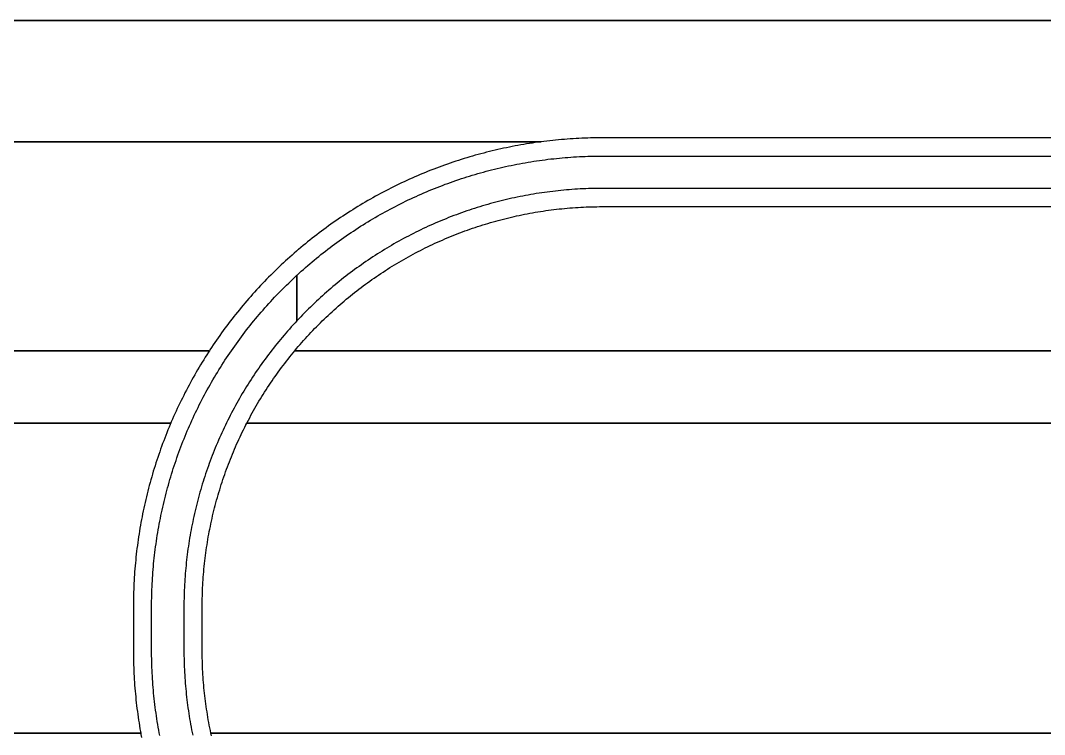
# Model space of a CAD drawing. Extents: x -3500 to 3500, y -3500 to 3500.
# Drawn here: x 502.8 to 727.2, y -305.7 to -149.2 of the extents above; entities that cross this region are included whole.
import ezdxf

# ---------------------------------------------------------------- set-up
doc = ezdxf.new("R2010")
doc.units = 0
for name, color, linetype in [('L5D0', 3, 'CONTINUOUS'), ('L5D100', 7, 'CONTINUOUS'), ('L5D11', 2, 'CONTINUOUS')]:
    doc.layers.add(name, color=color, linetype=linetype)

# ---------------------------------------------------------------- blocks, each defined once
blk = doc.blocks.new('ground_main_5')
at = {"layer": 'L5D0'}
for points in [[(2334.91, -149.2405), (-287.9615, -149.2405)], [(-287.9615, -149.2405), (2334.91, -149.2405)], [(2334.91, -221.622), (562.905, -221.622), (563.285, -221.169), (563.6675, -220.7185), (564.0535, -220.2705), (564.4425, -219.8255), (564.8345, -219.383), (565.2295, -218.943), (565.627, -218.5055), (566.028, -218.071), (566.4315, -217.639), (566.8385, -217.21), (567.248, -216.7835), (567.66, -216.36), (568.0755, -215.939), (568.4935, -215.521), (568.914, -215.106), (569.338, -214.6935), (569.7645, -214.284), (570.1935, -213.8775), (570.6255, -213.4735), (571.06, -213.073), (571.497, -212.675), (571.937, -212.28), (572.38, -211.888), (572.825, -211.4995), (573.273, -211.1135), (573.7235, -210.7305), (574.1765, -210.3505), (574.632, -209.974), (575.09, -209.6), (575.5505, -209.2295), (576.014, -208.862), (576.4795, -208.4975), (576.9475, -208.1365), (577.418, -207.7785), (577.8905, -207.4235), (578.366, -207.072), (578.8435, -206.7235), (579.3235, -206.378), (579.8055, -206.036), (580.29, -205.6975), (580.777, -205.362), (581.266, -205.03), (581.757, -204.701), (582.2505, -204.3755), (582.7465, -204.0535), (583.244, -203.7345), (583.744, -203.419), (584.2465, -203.107), (584.7505, -202.798), (585.2565, -202.4925), (585.765, -202.191), (586.2755, -201.8925), (586.7875, -201.5975), (587.302, -201.306), (587.818, -201.0175), (588.3365, -200.733), (588.8565, -200.452), (589.3785, -200.1745), (589.902, -199.9005), (590.428, -199.63), (590.9555, -199.363), (591.4845, -199.0995), (592.0155, -198.8395), (592.5485, -198.5835), (593.083, -198.3305), (593.619, -198.0815), (594.157, -197.836), (594.6965, -197.5945), (595.2375, -197.3565), (595.78, -197.122), (596.3245, -196.891), (596.8705, -196.664), (597.4175, -196.4405), (597.9665, -196.2205), (598.517, -196.0045), (599.0685, -195.792), (599.6215, -195.5835), (600.176, -195.3785), (600.732, -195.1775), (601.2895, -194.98), (601.848, -194.7865), (602.408, -194.5965), (602.969, -194.4105), (603.5315, -194.228), (604.095, -194.0495), (604.6595, -193.875), (605.2255, -193.704), (605.793, -193.537), (606.361, -193.3735), (606.9305, -193.214), (607.5005, -193.0585), (608.072, -192.907), (608.6445, -192.759), (609.218, -192.615), (609.792, -192.475), (610.3675, -192.3385), (610.9435, -192.206), (611.5205, -192.0775), (612.0985, -191.953), (612.6775, -191.8325), (613.257, -191.7155), (613.837, -191.6025), (614.418, -191.4935), (615, -191.3885), (615.5825, -191.2875), (616.1655, -191.1905), (616.7495, -191.097), (617.334, -191.0075), (617.919, -190.9225), (618.5045, -190.841), (619.0905, -190.7635), (619.677, -190.69), (620.264, -190.6205), (620.8515, -190.5545), (621.4395, -190.493), (622.028, -190.4355), (622.6165, -190.3815), (623.206, -190.332), (623.795, -190.286), (624.385, -190.244), (624.975, -190.2065), (625.565, -190.1725), (626.1555, -190.1425), (626.746, -190.1165), (627.337, -190.095), (627.928, -190.077), (628.519, -190.063), (629.11, -190.053), (629.701, -190.047), (630.2925, -190.045), (2324.91, -190.045)], [(2324.91, -174.955), (630.2925, -174.955), (629.6515, -174.957), (629.011, -174.963), (628.3705, -174.973), (627.73, -174.987), (627.0895, -175.005), (626.449, -175.027), (625.809, -175.053), (625.169, -175.083), (624.5295, -175.1165), (623.89, -175.1545), (623.2505, -175.1965), (622.6115, -175.2425), (621.9725, -175.2925), (621.3345, -175.346), (620.696, -175.404), (620.0585, -175.466), (619.421, -175.5315), (618.7845, -175.6015), (618.148, -175.675), (617.512, -175.7525), (616.8765, -175.8345), (616.2415, -175.92), (615.607, -176.0095), (614.9735, -176.103), (614.34, -176.2005), (613.7075, -176.302), (613.0755, -176.407), (612.4445, -176.5165), (611.8135, -176.6295), (611.184, -176.747), (610.5545, -176.868), (609.9265, -176.993), (609.299, -177.122), (608.672, -177.2545), (608.046, -177.3915), (607.421, -177.532), (606.797, -177.6765), (606.1735, -177.825), (605.5515, -177.977), (604.93, -178.1335), (604.3095, -178.2935), (603.69, -178.457), (603.072, -178.625), (602.4545, -178.7965), (601.8385, -178.972), (601.2235, -179.1515), (600.6095, -179.3345), (599.9965, -179.5215), (599.385, -179.712), (598.7745, -179.9065), (598.1655, -180.105), (597.5575, -180.307), (596.9505, -180.513), (596.3455, -180.723), (595.741, -180.9365), (595.1385, -181.1535), (594.537, -181.3745), (593.937, -181.5995), (593.3385, -181.828), (592.7415, -182.06), (592.146, -182.296), (591.5515, -182.5355), (590.959, -182.779), (590.368, -183.026), (589.7785, -183.2765), (589.1905, -183.531), (588.604, -183.789), (588.019, -184.0505), (587.436, -184.316), (586.8545, -184.585), (586.2745, -184.8575), (585.6965, -185.1335), (585.12, -185.4135), (584.5455, -185.697), (583.9725, -185.984), (583.4015, -186.2745), (582.8325, -186.5685), (582.265, -186.866), (581.6995, -187.167), (581.136, -187.472), (580.5745, -187.78), (580.0145, -188.0915), (579.4565, -188.4065), (578.901, -188.7255), (578.347, -189.0475), (577.795, -189.373), (577.2455, -189.702), (576.6975, -190.034), (576.152, -190.37), (575.6085, -190.709), (575.067, -191.0515), (574.528, -191.3975), (573.9905, -191.747), (573.456, -192.0995), (572.923, -192.4555), (572.3925, -192.8145), (571.8645, -193.1775), (571.3385, -193.543), (570.815, -193.912), (570.2935, -194.2845), (569.7745, -194.66), (569.2575, -195.039), (568.7435, -195.421), (568.2315, -195.8065), (567.722, -196.195), (567.215, -196.5865), (566.7105, -196.981), (566.208, -197.379), (565.7085, -197.78), (565.2115, -198.184), (564.717, -198.5915), (564.2245, -199.0015), (563.735, -199.415), (563.6675, -199.473), (563.2485, -199.8315), (562.764, -200.251), (562.2825, -200.6735), (561.803, -201.0985), (561.327, -201.527), (560.853, -201.9585), (560.382, -202.393), (559.914, -202.83), (559.4485, -203.27), (558.9855, -203.713), (558.5255, -204.159), (558.068, -204.608), (557.614, -205.0595), (557.162, -205.514), (556.7135, -205.971), (556.2675, -206.431), (555.8245, -206.894), (555.3845, -207.3595), (554.947, -207.828), (554.513, -208.299), (554.0815, -208.7725), (553.653, -209.249), (553.2275, -209.728), (552.805, -210.2095), (552.3855, -210.694), (551.9695, -211.181), (551.556, -211.6705), (551.1455, -212.1625), (550.7385, -212.657), (550.3345, -213.154), (549.9335, -213.654), (549.5355, -214.156), (549.1405, -214.6605), (548.749, -215.1675), (548.3605, -215.677), (547.9755, -216.189), (547.5935, -216.7035), (547.2145, -217.22), (546.839, -217.739), (546.4665, -218.2605), (546.0975, -218.784), (545.7315, -219.31), (545.369, -219.8385), (545.01, -220.369), (544.654, -220.9015), (544.301, -221.4365), (544.1805, -221.622), (-273.4195, -221.622)], [(-273.4195, -221.622), (544.1805, -221.622), (543.952, -221.9735), (543.606, -222.513), (543.2635, -223.054), (542.9245, -223.5975), (542.5885, -224.1435), (542.256, -224.691), (541.927, -225.241), (541.6015, -225.7925), (541.2795, -226.3465), (540.961, -226.9025), (540.646, -227.46), (540.334, -228.02), (540.026, -228.5815), (539.7215, -229.1455), (539.4205, -229.711), (539.1225, -230.278), (538.8285, -230.8475), (538.538, -231.4185), (538.251, -231.991), (537.968, -232.566), (537.688, -233.142), (537.412, -233.7205), (537.1395, -234.3), (536.8705, -234.8815), (536.605, -235.4645), (536.3435, -236.0495), (536.0855, -236.636), (535.831, -237.224), (535.58, -237.8135), (535.333, -238.4045), (535.09, -238.9975), (534.8505, -239.5915), (534.6145, -240.187), (534.382, -240.7845), (534.1535, -241.383), (533.929, -241.983), (533.708, -242.584), (533.4905, -243.187), (533.277, -243.791), (533.0675, -244.3965), (532.8615, -245.003), (532.6595, -245.611), (532.461, -246.22), (532.2665, -246.8305), (532.0755, -247.442), (531.8885, -248.055), (531.7055, -248.669), (531.5265, -249.284), (531.351, -249.9005), (531.1795, -250.5175), (531.0115, -251.136), (530.8475, -251.755), (530.6875, -252.3755), (530.5315, -252.997), (530.379, -253.6195), (530.231, -254.2425), (530.0865, -254.8665), (529.9455, -255.492), (529.809, -256.1175), (529.676, -256.7445), (529.547, -257.372), (529.4225, -258.0005), (529.301, -258.6295), (529.184, -259.2595), (529.071, -259.89), (528.9615, -260.5215), (528.856, -261.153), (528.755, -261.786), (528.6575, -262.419), (528.564, -263.053), (528.474, -263.6875), (528.3885, -264.322), (528.307, -264.9575), (528.2295, -265.5935), (528.1555, -266.23), (528.086, -266.867), (528.02, -267.504), (527.9585, -268.142), (527.9005, -268.78), (527.8465, -269.4185), (527.7965, -270.057), (527.751, -270.696), (527.709, -271.3355), (527.671, -271.975), (527.637, -272.615), (527.607, -273.255), (527.581, -273.895), (527.559, -274.535), (527.5415, -275.1755), (527.5275, -275.816), (527.5175, -276.457), (527.5115, -277.0975), (527.5095, -277.738), (527.5095, -287.262), (527.5115, -287.9025), (527.5175, -288.543), (527.5275, -289.184), (527.5415, -289.8245), (527.559, -290.465), (527.581, -291.105), (527.607, -291.745), (527.637, -292.385), (527.671, -293.025), (527.709, -293.6645), (527.751, -294.304), (527.7965, -294.943), (527.8465, -295.5815), (527.9005, -296.22), (527.9585, -296.858), (528.02, -297.496), (528.086, -298.133), (528.1555, -298.77), (528.2295, -299.4065), (528.307, -300.0425), (528.3885, -300.678), (528.474, -301.3125), (528.564, -301.947), (528.6575, -302.581), (528.755, -303.214), (528.856, -303.847), (528.9615, -304.4785), (529.071, -305.11), (529.134, -305.463), (-292.818, -305.463)], [(2334.91, -305.463), (544.509, -305.463), (544.5075, -305.456), (544.3865, -304.877), (544.27, -304.2975), (544.157, -303.717), (544.048, -303.136), (543.943, -302.5545), (543.842, -301.972), (543.7445, -301.3885), (543.6515, -300.805), (543.562, -300.2205), (543.4765, -299.6355), (543.395, -299.05), (543.3175, -298.464), (543.244, -297.8775), (543.1745, -297.29), (543.109, -296.7025), (543.0475, -296.1145), (542.9895, -295.5265), (542.936, -294.9375), (542.886, -294.3485), (542.8405, -293.759), (542.7985, -293.1695), (542.7605, -292.5795), (542.727, -291.989), (542.697, -291.3985), (542.671, -290.808), (542.649, -290.2175), (542.631, -289.6265), (542.6175, -289.0355), (542.6075, -288.4445), (542.6015, -287.853), (542.5995, -287.262), (542.5995, -277.738), (542.6015, -277.147), (542.6075, -276.5555), (542.6175, -275.9645), (542.631, -275.3735), (542.649, -274.7825), (542.671, -274.192), (542.697, -273.6015), (542.727, -273.011), (542.7605, -272.4205), (542.7985, -271.8305), (542.8405, -271.241), (542.886, -270.6515), (542.936, -270.0625), (542.9895, -269.4735), (543.0475, -268.8855), (543.109, -268.2975), (543.1745, -267.71), (543.244, -267.1225), (543.3175, -266.536), (543.395, -265.95), (543.4765, -265.3645), (543.562, -264.7795), (543.6515, -264.195), (543.7445, -263.6115), (543.842, -263.028), (543.943, -262.4455), (544.048, -261.864), (544.157, -261.283), (544.27, -260.7025), (544.3865, -260.123), (544.5075, -259.544), (544.632, -258.9665), (544.7605, -258.3895), (544.893, -257.813), (545.029, -257.238), (545.1695, -256.6635), (545.3135, -256.09), (545.461, -255.5175), (545.613, -254.9465), (545.7685, -254.376), (545.928, -253.8065), (546.091, -253.2385), (546.2585, -252.6715), (546.429, -252.1055), (546.604, -251.5405), (546.7825, -250.977), (546.9645, -250.4145), (547.151, -249.8535), (547.3405, -249.2935), (547.5345, -248.735), (547.7315, -248.178), (547.933, -247.622), (548.138, -247.0675), (548.3465, -246.514), (548.559, -245.9625), (548.775, -245.412), (548.9945, -244.8635), (549.218, -244.316), (549.4455, -243.77), (549.676, -243.226), (549.9105, -242.683), (550.149, -242.142), (550.3905, -241.6025), (550.636, -241.065), (550.885, -240.5285), (551.1375, -239.994), (551.394, -239.4615), (551.654, -238.9305), (551.917, -238.401), (552.184, -237.8735), (552.4545, -237.348), (552.7285, -236.824), (553.0065, -236.302), (553.2875, -235.782), (553.572, -235.264), (553.86, -234.7475), (554.1515, -234.2335), (554.4465, -233.721), (554.745, -233.2105), (555.047, -232.7025), (555.3525, -232.196), (555.661, -231.692), (555.973, -231.19), (556.2885, -230.69), (556.6075, -230.192), (556.93, -229.6965), (557.2555, -229.203), (557.584, -228.7115), (557.9165, -228.2225), (558.252, -227.736), (558.5905, -227.251), (558.9325, -226.769), (559.278, -226.289), (559.626, -225.8115), (559.978, -225.3365), (560.333, -224.8635), (560.691, -224.393), (561.052, -223.925), (561.4165, -223.4595), (561.784, -222.9965), (562.1545, -222.5355), (562.528, -222.0775), (562.905, -221.622), (2334.91, -221.622)], [(-292.818, -305.463), (529.134, -305.463), (529.184, -305.7405), (529.301, -306.3705)], [(544.632, -306.0335), (544.509, -305.463), (2334.91, -305.463)]]:
    blk.add_lwpolyline(points, dxfattribs=at)
blk = doc.blocks.new('TOP_main_5_Cheese_100')
at = {"layer": 'L5D100'}
for points in [[(2324.91, -174.955), (630.2925, -174.955), (629.6515, -174.957), (629.011, -174.963), (628.3705, -174.973), (627.73, -174.987), (627.0895, -175.005), (626.449, -175.027), (625.809, -175.053), (625.169, -175.083), (624.5295, -175.1165), (623.89, -175.1545), (623.2505, -175.1965), (622.6115, -175.2425), (621.9725, -175.2925), (621.3345, -175.346), (620.696, -175.404), (620.0585, -175.466), (619.421, -175.5315), (618.7845, -175.6015), (618.148, -175.675), (617.512, -175.7525), (616.8765, -175.8345), (-278.5085, -175.8345)], [(-278.5085, -175.8345), (616.8765, -175.8345), (616.2415, -175.92), (615.607, -176.0095), (614.9735, -176.103), (614.34, -176.2005), (613.7075, -176.302), (613.0755, -176.407), (612.4445, -176.5165), (611.8135, -176.6295), (611.184, -176.747), (610.5545, -176.868), (609.9265, -176.993), (609.299, -177.122), (608.672, -177.2545), (608.046, -177.3915), (607.421, -177.532), (606.797, -177.6765), (606.1735, -177.825), (605.5515, -177.977), (604.93, -178.1335), (604.3095, -178.2935), (603.69, -178.457), (603.072, -178.625), (602.4545, -178.7965), (601.8385, -178.972), (601.2235, -179.1515), (600.6095, -179.3345), (599.9965, -179.5215), (599.385, -179.712), (598.7745, -179.9065), (598.1655, -180.105), (597.5575, -180.307), (596.9505, -180.513), (596.3455, -180.723), (595.741, -180.9365), (595.1385, -181.1535), (594.537, -181.3745), (593.937, -181.5995), (593.3385, -181.828), (592.7415, -182.06), (592.146, -182.296), (591.5515, -182.5355), (590.959, -182.779), (590.368, -183.026), (589.7785, -183.2765), (589.1905, -183.531), (588.604, -183.789), (588.019, -184.0505), (587.436, -184.316), (586.8545, -184.585), (586.2745, -184.8575), (585.6965, -185.1335), (585.12, -185.4135), (584.5455, -185.697), (583.9725, -185.984), (583.4015, -186.2745), (582.8325, -186.5685), (582.265, -186.866), (581.6995, -187.167), (581.136, -187.472), (580.5745, -187.78), (580.0145, -188.0915), (579.4565, -188.4065), (578.901, -188.7255), (578.347, -189.0475), (577.795, -189.373), (577.2455, -189.702), (576.6975, -190.034), (576.152, -190.37), (575.6085, -190.709), (575.067, -191.0515), (574.528, -191.3975), (573.9905, -191.747), (573.456, -192.0995), (572.923, -192.4555), (572.3925, -192.8145), (571.8645, -193.1775), (571.3385, -193.543), (570.815, -193.912), (570.2935, -194.2845), (569.7745, -194.66), (569.2575, -195.039), (568.7435, -195.421), (568.2315, -195.8065), (567.722, -196.195), (567.215, -196.5865), (566.7105, -196.981), (566.208, -197.379), (565.7085, -197.78), (565.2115, -198.184), (564.717, -198.5915), (564.2245, -199.0015), (563.735, -199.415), (563.6675, -199.473), (563.2485, -199.8315), (562.764, -200.251), (562.2825, -200.6735), (561.803, -201.0985), (561.327, -201.527), (560.853, -201.9585), (560.382, -202.393), (559.914, -202.83), (559.4485, -203.27), (558.9855, -203.713), (558.5255, -204.159), (558.068, -204.608), (557.614, -205.0595), (557.162, -205.514), (556.7135, -205.971), (556.2675, -206.431), (555.8245, -206.894), (555.3845, -207.3595), (554.947, -207.828), (554.513, -208.299), (554.0815, -208.7725), (553.653, -209.249), (553.2275, -209.728), (552.805, -210.2095), (552.3855, -210.694), (551.9695, -211.181), (551.556, -211.6705), (551.1455, -212.1625), (550.7385, -212.657), (550.3345, -213.154), (549.9335, -213.654), (549.5355, -214.156), (549.1405, -214.6605), (548.749, -215.1675), (548.3605, -215.677), (547.9755, -216.189), (547.5935, -216.7035), (547.2145, -217.22), (546.839, -217.739), (546.4665, -218.2605), (546.0975, -218.784), (545.7315, -219.31), (545.369, -219.8385), (545.01, -220.369), (544.654, -220.9015), (544.301, -221.4365), (544.1805, -221.622), (543.952, -221.9735), (543.606, -222.513), (543.2635, -223.054), (542.9245, -223.5975), (542.5885, -224.1435), (542.256, -224.691), (541.927, -225.241), (541.6015, -225.7925), (541.2795, -226.3465), (540.961, -226.9025), (540.646, -227.46), (540.334, -228.02), (540.026, -228.5815), (539.7215, -229.1455), (539.4205, -229.711), (539.1225, -230.278), (538.8285, -230.8475), (538.538, -231.4185), (538.251, -231.991), (537.968, -232.566), (537.688, -233.142), (537.412, -233.7205), (537.1395, -234.3), (536.8705, -234.8815), (536.605, -235.4645), (536.3435, -236.0495), (536.0855, -236.636), (535.831, -237.224), (535.7135, -237.5), (-273.6375, -237.5)], [(2334.91, -237.5), (552.3765, -237.5), (552.4545, -237.348), (552.7285, -236.824), (553.0065, -236.302), (553.2875, -235.782), (553.572, -235.264), (553.86, -234.7475), (554.1515, -234.2335), (554.4465, -233.721), (554.745, -233.2105), (555.047, -232.7025), (555.3525, -232.196), (555.661, -231.692), (555.973, -231.19), (556.2885, -230.69), (556.6075, -230.192), (556.93, -229.6965), (557.2555, -229.203), (557.584, -228.7115), (557.9165, -228.2225), (558.252, -227.736), (558.5905, -227.251), (558.9325, -226.769), (559.278, -226.289), (559.626, -225.8115), (559.978, -225.3365), (560.333, -224.8635), (560.691, -224.393), (561.052, -223.925), (561.4165, -223.4595), (561.784, -222.9965), (562.1545, -222.5355), (562.528, -222.0775), (562.905, -221.622), (563.285, -221.169), (563.6675, -220.7185), (564.0535, -220.2705), (564.4425, -219.8255), (564.8345, -219.383), (565.2295, -218.943), (565.627, -218.5055), (566.028, -218.071), (566.4315, -217.639), (566.8385, -217.21), (567.248, -216.7835), (567.66, -216.36), (568.0755, -215.939), (568.4935, -215.521), (568.914, -215.106), (569.338, -214.6935), (569.7645, -214.284), (570.1935, -213.8775), (570.6255, -213.4735), (571.06, -213.073), (571.497, -212.675), (571.937, -212.28), (572.38, -211.888), (572.825, -211.4995), (573.273, -211.1135), (573.7235, -210.7305), (574.1765, -210.3505), (574.632, -209.974), (575.09, -209.6), (575.5505, -209.2295), (576.014, -208.862), (576.4795, -208.4975), (576.9475, -208.1365), (577.418, -207.7785), (577.8905, -207.4235), (578.366, -207.072), (578.8435, -206.7235), (579.3235, -206.378), (579.8055, -206.036), (580.29, -205.6975), (580.777, -205.362), (581.266, -205.03), (581.757, -204.701), (582.2505, -204.3755), (582.7465, -204.0535), (583.244, -203.7345), (583.744, -203.419), (584.2465, -203.107), (584.7505, -202.798), (585.2565, -202.4925), (585.765, -202.191), (586.2755, -201.8925), (586.7875, -201.5975), (587.302, -201.306), (587.818, -201.0175), (588.3365, -200.733), (588.8565, -200.452), (589.3785, -200.1745), (589.902, -199.9005), (590.428, -199.63), (590.9555, -199.363), (591.4845, -199.0995), (592.0155, -198.8395), (592.5485, -198.5835), (593.083, -198.3305), (593.619, -198.0815), (594.157, -197.836), (594.6965, -197.5945), (595.2375, -197.3565), (595.78, -197.122), (596.3245, -196.891), (596.8705, -196.664), (597.4175, -196.4405), (597.9665, -196.2205), (598.517, -196.0045), (599.0685, -195.792), (599.6215, -195.5835), (600.176, -195.3785), (600.732, -195.1775), (601.2895, -194.98), (601.848, -194.7865), (602.408, -194.5965), (602.969, -194.4105), (603.5315, -194.228), (604.095, -194.0495), (604.6595, -193.875), (605.2255, -193.704), (605.793, -193.537), (606.361, -193.3735), (606.9305, -193.214), (607.5005, -193.0585), (608.072, -192.907), (608.6445, -192.759), (609.218, -192.615), (609.792, -192.475), (610.3675, -192.3385), (610.9435, -192.206), (611.5205, -192.0775), (612.0985, -191.953), (612.6775, -191.8325), (613.257, -191.7155), (613.837, -191.6025), (614.418, -191.4935), (615, -191.3885), (615.5825, -191.2875), (616.1655, -191.1905), (616.7495, -191.097), (617.334, -191.0075), (617.919, -190.9225), (618.5045, -190.841), (619.0905, -190.7635), (619.677, -190.69), (620.264, -190.6205), (620.8515, -190.5545), (621.4395, -190.493), (622.028, -190.4355), (622.6165, -190.3815), (623.206, -190.332), (623.795, -190.286), (624.385, -190.244), (624.975, -190.2065), (625.565, -190.1725), (626.1555, -190.1425), (626.746, -190.1165), (627.337, -190.095), (627.928, -190.077), (628.519, -190.063), (629.11, -190.053), (629.701, -190.047), (630.2925, -190.045), (2324.91, -190.045)], [(262.5, -237.5), (535.7135, -237.5), (535.58, -237.8135), (535.333, -238.4045), (535.09, -238.9975), (534.8505, -239.5915), (534.6145, -240.187), (534.382, -240.7845), (534.1535, -241.383), (533.929, -241.983), (533.708, -242.584), (533.4905, -243.187), (533.277, -243.791), (533.0675, -244.3965), (532.8615, -245.003), (532.6595, -245.611), (532.461, -246.22), (532.2665, -246.8305), (532.0755, -247.442), (531.8885, -248.055), (531.7055, -248.669), (531.5265, -249.284), (531.351, -249.9005), (531.1795, -250.5175), (531.0115, -251.136), (530.8475, -251.755), (530.6875, -252.3755), (530.5315, -252.997), (530.379, -253.6195), (530.231, -254.2425), (530.0865, -254.8665), (529.9455, -255.492), (529.809, -256.1175), (529.676, -256.7445), (529.547, -257.372), (529.4225, -258.0005), (529.301, -258.6295), (529.184, -259.2595), (529.071, -259.89), (528.9615, -260.5215), (528.856, -261.153), (528.755, -261.786), (528.6575, -262.419), (528.564, -263.053), (528.474, -263.6875), (528.3885, -264.322), (528.307, -264.9575), (528.2295, -265.5935), (528.1555, -266.23), (528.086, -266.867), (528.02, -267.504), (527.9585, -268.142), (527.9005, -268.78), (527.8465, -269.4185), (527.7965, -270.057), (527.751, -270.696), (527.709, -271.3355), (527.671, -271.975), (527.637, -272.615), (527.607, -273.255), (527.581, -273.895), (527.559, -274.535), (527.5415, -275.1755), (527.5275, -275.816), (527.5175, -276.457), (527.5115, -277.0975), (527.5095, -277.738), (527.5095, -287.262), (527.5115, -287.9025), (527.5175, -288.543), (527.5275, -289.184), (527.5415, -289.8245), (527.559, -290.465), (527.581, -291.105), (527.607, -291.745), (527.637, -292.385), (527.671, -293.025), (527.709, -293.6645), (527.751, -294.304), (527.7965, -294.943), (527.8465, -295.5815), (527.9005, -296.22), (527.9585, -296.858), (528.02, -297.496), (528.086, -298.133), (528.1555, -298.77), (528.2295, -299.4065), (528.307, -300.0425), (528.3885, -300.678), (528.474, -301.3125), (528.564, -301.947), (528.6575, -302.581), (528.755, -303.214), (528.856, -303.847), (528.9615, -304.4785), (529.071, -305.11), (529.134, -305.463), (529.184, -305.7405), (529.2385, -306.0335)], [(544.632, -306.0335), (544.509, -305.463), (544.5075, -305.456), (544.3865, -304.877), (544.27, -304.2975), (544.157, -303.717), (544.048, -303.136), (543.943, -302.5545), (543.842, -301.972), (543.7445, -301.3885), (543.6515, -300.805), (543.562, -300.2205), (543.4765, -299.6355), (543.395, -299.05), (543.3175, -298.464), (543.244, -297.8775), (543.1745, -297.29), (543.109, -296.7025), (543.0475, -296.1145), (542.9895, -295.5265), (542.936, -294.9375), (542.886, -294.3485), (542.8405, -293.759), (542.7985, -293.1695), (542.7605, -292.5795), (542.727, -291.989), (542.697, -291.3985), (542.671, -290.808), (542.649, -290.2175), (542.631, -289.6265), (542.6175, -289.0355), (542.6075, -288.4445), (542.6015, -287.853), (542.5995, -287.262), (542.5995, -277.738), (542.6015, -277.147), (542.6075, -276.5555), (542.6175, -275.9645), (542.631, -275.3735), (542.649, -274.7825), (542.671, -274.192), (542.697, -273.6015), (542.727, -273.011), (542.7605, -272.4205), (542.7985, -271.8305), (542.8405, -271.241), (542.886, -270.6515), (542.936, -270.0625), (542.9895, -269.4735), (543.0475, -268.8855), (543.109, -268.2975), (543.1745, -267.71), (543.244, -267.1225), (543.3175, -266.536), (543.395, -265.95), (543.4765, -265.3645), (543.562, -264.7795), (543.6515, -264.195), (543.7445, -263.6115), (543.842, -263.028), (543.943, -262.4455), (544.048, -261.864), (544.157, -261.283), (544.27, -260.7025), (544.3865, -260.123), (544.5075, -259.544), (544.632, -258.9665), (544.7605, -258.3895), (544.893, -257.813), (545.029, -257.238), (545.1695, -256.6635), (545.3135, -256.09), (545.461, -255.5175), (545.613, -254.9465), (545.7685, -254.376), (545.928, -253.8065), (546.091, -253.2385), (546.2585, -252.6715), (546.429, -252.1055), (546.604, -251.5405), (546.7825, -250.977), (546.9645, -250.4145), (547.151, -249.8535), (547.3405, -249.2935), (547.5345, -248.735), (547.7315, -248.178), (547.933, -247.622), (548.138, -247.0675), (548.3465, -246.514), (548.559, -245.9625), (548.775, -245.412), (548.9945, -244.8635), (549.218, -244.316), (549.4455, -243.77), (549.676, -243.226), (549.9105, -242.683), (550.149, -242.142), (550.3905, -241.6025), (550.636, -241.065), (550.885, -240.5285), (551.1375, -239.994), (551.394, -239.4615), (551.654, -238.9305), (551.917, -238.401), (552.184, -237.8735), (552.3765, -237.5), (2334.91, -237.5)]]:
    blk.add_lwpolyline(points, dxfattribs=at)
blk = doc.blocks.new('TOP_main_5')
at = {"layer": 'L5D11'}
for points in [[(1601.389, -186.045), (630.2925, -186.045), (629.687, -186.047), (629.082, -186.053), (628.477, -186.063), (627.872, -186.077), (627.267, -186.095), (626.6625, -186.117), (626.0575, -186.143), (625.4535, -186.173), (624.849, -186.2065), (624.245, -186.2445), (623.6415, -186.2865), (623.038, -186.3325), (622.435, -186.3825), (621.832, -186.436), (621.2295, -186.494), (620.6275, -186.556), (620.026, -186.6215), (619.425, -186.6915), (618.824, -186.765), (618.224, -186.8425), (617.6245, -186.9245), (617.0255, -187.01), (616.427, -187.0995), (615.829, -187.193), (615.2315, -187.2905), (614.635, -187.3915), (614.039, -187.497), (613.444, -187.606), (612.8495, -187.7195), (612.2555, -187.8365), (611.6625, -187.9575), (611.0705, -188.0825), (610.479, -188.211), (609.889, -188.344), (609.299, -188.4805), (608.7105, -188.621), (608.123, -188.7655), (607.536, -188.9135), (606.9505, -189.066), (606.3655, -189.222), (605.782, -189.3815), (605.1995, -189.5455), (604.618, -189.713), (604.0375, -189.884), (603.458, -190.0595), (602.88, -190.2385), (602.303, -190.4215), (601.7275, -190.608), (601.153, -190.7985), (600.58, -190.9925), (600.008, -191.1905), (599.4375, -191.3925), (598.8685, -191.598), (598.3005, -191.807), (597.734, -192.02), (597.169, -192.237), (596.6055, -192.4575), (596.0435, -192.6815), (595.4825, -192.9095), (594.9235, -193.141), (594.366, -193.3765), (593.81, -193.615), (593.2555, -193.858), (592.703, -194.104), (592.1515, -194.354), (591.602, -194.6075), (591.0545, -194.8645), (590.5085, -195.1255), (589.964, -195.39), (589.4215, -195.658), (588.8805, -195.9295), (588.3415, -196.2045), (587.804, -196.483), (587.269, -196.7655), (586.7355, -197.051), (586.204, -197.34), (585.674, -197.633), (585.1465, -197.929), (584.6205, -198.229), (584.097, -198.532), (583.575, -198.8385), (583.0555, -199.1485), (582.538, -199.462), (582.022, -199.779), (581.5085, -200.0995), (580.9975, -200.423), (580.488, -200.75), (579.981, -201.0805), (579.4765, -201.414), (578.9735, -201.751), (578.4735, -202.0915), (577.975, -202.435), (577.4795, -202.782), (576.986, -203.1325), (576.4945, -203.4855), (576.0055, -203.8425), (575.519, -204.2025), (575.035, -204.5655), (574.553, -204.9315), (574.074, -205.301), (573.597, -205.674), (573.1225, -206.0495), (572.651, -206.4285), (572.1815, -206.8105), (571.7145, -207.1955), (571.2505, -207.5835), (570.7885, -207.975), (570.3295, -208.369), (569.873, -208.7665), (569.419, -209.1665), (568.9675, -209.57), (568.519, -209.976), (568.0735, -210.3855), (567.63, -210.7975), (567.1895, -211.2125), (566.752, -211.6305), (566.317, -212.051), (565.885, -212.475), (565.4555, -212.9015), (565.029, -213.3305), (564.6055, -213.763), (564.1845, -214.1975), (563.7665, -214.6355), (563.3515, -215.076), (563.3515, -205.095), (563.3885, -205.061), (563.852, -204.637), (564.318, -204.216), (564.787, -203.798), (565.2585, -203.383), (565.733, -202.9705), (566.2095, -202.5615), (566.689, -202.1555), (567.171, -201.7525), (567.6555, -201.353), (568.1425, -200.956), (568.632, -200.5625), (569.124, -200.172), (569.6185, -199.7845), (570.1155, -199.4), (570.615, -199.019), (571.117, -198.641), (571.621, -198.2665), (572.1275, -197.895), (572.6365, -197.5265), (573.148, -197.1615), (573.6615, -196.7995), (574.177, -196.441), (574.6955, -196.086), (575.2155, -195.734), (575.7385, -195.3855), (576.263, -195.04), (576.79, -194.6985), (577.3195, -194.3595), (577.8505, -194.0245), (578.384, -193.6925), (578.9195, -193.3645), (579.457, -193.0395), (579.997, -192.7175), (580.5385, -192.3995), (581.0825, -192.085), (581.628, -191.7735), (582.1755, -191.466), (582.7255, -191.1615), (583.277, -190.861), (583.8305, -190.5635), (584.3855, -190.27), (584.943, -189.98), (585.502, -189.693), (586.0625, -189.41), (586.625, -189.1305), (587.1895, -188.8545), (587.7555, -188.5825), (588.3235, -188.3135), (588.893, -188.0485), (589.4645, -187.787), (590.037, -187.5295), (590.6115, -187.275), (591.188, -187.0245), (591.7655, -186.778), (592.3445, -186.5345), (592.9255, -186.295), (593.508, -186.0595), (594.0915, -185.8275), (594.677, -185.599), (595.2635, -185.3745), (595.8515, -185.1535), (596.441, -184.936), (597.032, -184.723), (597.624, -184.513), (598.2175, -184.3075), (598.8125, -184.1055), (599.4085, -183.907), (600.006, -183.7125), (600.6045, -183.5215), (601.204, -183.335), (601.805, -183.152), (602.407, -182.9725), (603.0105, -182.797), (603.615, -182.6255), (604.22, -182.458), (604.8265, -182.294), (605.434, -182.134), (606.0425, -181.9775), (606.652, -181.8255), (607.2625, -181.677), (607.874, -181.5325), (608.486, -181.392), (609.0995, -181.255), (609.7135, -181.1225), (610.328, -180.9935), (610.944, -180.8685), (611.56, -180.7475), (612.1775, -180.63), (612.7955, -180.517), (613.414, -180.4075), (614.033, -180.3025), (614.653, -180.201), (615.274, -180.1035), (615.895, -180.01), (616.517, -179.92), (617.139, -179.8345), (617.762, -179.753), (618.3855, -179.675), (619.0095, -179.6015), (619.6335, -179.5315), (620.2585, -179.466), (620.8835, -179.404), (621.509, -179.3465), (622.135, -179.2925), (622.761, -179.2425), (623.3875, -179.1965), (624.0145, -179.1545), (624.6415, -179.117), (625.269, -179.083), (625.8965, -179.053), (626.524, -179.027), (627.152, -179.005), (627.78, -178.987), (628.408, -178.973), (629.036, -178.963), (629.664, -178.957), (630.2925, -178.955), (1601.389, -178.955)], [(533.3015, -305.994), (533.1845, -305.377), (533.0715, -304.759), (532.962, -304.1405), (532.8565, -303.521), (532.755, -302.901), (532.6575, -302.2805), (532.564, -301.6595), (532.4745, -301.0375), (532.389, -300.415), (532.3075, -299.7925), (532.2295, -299.169), (532.156, -298.545), (532.086, -297.9205), (532.02, -297.296), (531.9585, -296.671), (531.9005, -296.045), (531.8465, -295.4195), (531.797, -294.793), (531.751, -294.1665), (531.709, -293.54), (531.671, -292.9125), (531.637, -292.2855), (531.607, -291.658), (531.581, -291.0305), (531.5595, -290.4025), (531.5415, -289.7745), (531.5275, -289.1465), (531.5175, -288.5185), (531.5115, -287.89), (531.5095, -287.262), (531.5095, -277.738), (531.5115, -277.11), (531.5175, -276.4815), (531.5275, -275.8535), (531.5415, -275.2255), (531.5595, -274.5975), (531.581, -273.9695), (531.607, -273.342), (531.637, -272.7145), (531.671, -272.0875), (531.709, -271.46), (531.751, -270.8335), (531.797, -270.207), (531.8465, -269.5805), (531.9005, -268.955), (531.9585, -268.329), (532.02, -267.704), (532.086, -267.0795), (532.156, -266.455), (532.2295, -265.831), (532.3075, -265.2075), (532.389, -264.585), (532.4745, -263.9625), (532.564, -263.3405), (532.6575, -262.7195), (532.755, -262.099), (532.8565, -261.479), (532.962, -260.8595), (533.0715, -260.241), (533.1845, -259.623), (533.3015, -259.006), (533.423, -258.3895), (533.548, -257.774), (533.6765, -257.159), (533.8095, -256.545), (533.946, -255.932), (534.087, -255.3195), (534.2315, -254.708), (534.38, -254.098), (534.532, -253.4885), (534.688, -252.88), (534.848, -252.2725), (535.012, -251.666), (535.18, -251.0605), (535.3515, -250.456), (535.527, -249.853), (535.706, -249.251), (535.889, -248.65), (536.076, -248.05), (536.267, -247.4515), (536.4615, -246.854), (536.6595, -246.258), (536.8615, -245.6635), (537.0675, -245.07), (537.277, -244.4775), (537.4905, -243.8865), (537.7075, -243.297), (537.9285, -242.709), (538.153, -242.1225), (538.3815, -241.537), (538.6135, -240.9535), (538.8495, -240.371), (539.089, -239.7905), (539.332, -239.211), (539.579, -238.6335), (539.8295, -238.0575), (540.0835, -237.483), (540.3415, -236.91), (540.603, -236.339), (540.868, -235.7695), (541.137, -235.2015), (541.409, -234.6355), (541.685, -234.071), (541.9645, -233.5085), (542.2475, -232.9475), (542.534, -232.3885), (542.8245, -231.8315), (543.118, -231.276), (543.4155, -230.7225), (543.716, -230.171), (544.0205, -229.6215), (544.328, -229.0735), (544.639, -228.528), (544.954, -227.9845), (545.272, -227.4425), (545.5935, -226.903), (545.9185, -226.3655), (546.247, -225.83), (546.579, -225.2965), (546.914, -224.765), (547.2525, -224.236), (547.5945, -223.709), (547.94, -223.184), (548.2885, -222.6615), (548.6405, -222.141), (548.9955, -221.623), (549.354, -221.107), (549.716, -220.5935), (550.081, -220.082), (550.449, -219.573), (550.8205, -219.0665), (551.1955, -218.5625), (551.5735, -218.0605), (551.9545, -217.561), (552.3385, -217.0645), (552.726, -216.5695), (553.1165, -216.0775), (553.5105, -215.588), (553.907, -215.101), (554.307, -214.6165), (554.71, -214.1345), (555.116, -213.6555), (555.525, -213.1785), (555.937, -212.7045), (556.352, -212.233), (556.7705, -211.764), (557.1915, -211.2975), (557.6155, -210.834), (558.0425, -210.3735), (558.472, -209.915), (558.905, -209.46), (559.3405, -209.007), (559.779, -208.5575), (560.2205, -208.1105), (560.6645, -207.666), (561.1115, -207.225), (561.5615, -206.786), (562.014, -206.3505), (562.4695, -205.918), (562.9275, -205.488), (563.3515, -205.095), (563.3515, -215.076), (562.9395, -215.519), (562.5305, -215.965), (562.124, -216.4135), (561.721, -216.8645), (561.3205, -217.3185), (560.9235, -217.775), (560.529, -218.234), (560.138, -218.696), (559.75, -219.1605), (559.3645, -219.627), (558.9825, -220.0965), (558.604, -220.5685), (558.228, -221.043), (557.8555, -221.5195), (557.486, -221.999), (557.1195, -222.4805), (556.7565, -222.965), (556.3965, -223.4515), (556.04, -223.94), (555.6865, -224.4315), (555.3365, -224.925), (554.9895, -225.421), (554.646, -225.919), (554.3055, -226.4195), (553.9685, -226.922), (553.6345, -227.427), (553.3045, -227.934), (552.9775, -228.443), (552.6535, -228.9545), (552.3335, -229.468), (552.0165, -229.9835), (551.703, -230.501), (551.393, -231.021), (551.0865, -231.5425), (550.783, -232.0665), (550.4835, -232.592), (550.1875, -233.12), (549.8945, -233.6495), (549.6055, -234.181), (549.3195, -234.7145), (549.0375, -235.25), (548.759, -235.787), (548.4835, -236.326), (548.212, -236.867), (547.944, -237.4095), (547.68, -237.954), (547.419, -238.5), (547.162, -239.048), (546.9085, -239.5975), (546.6585, -240.1485), (546.412, -240.7015), (546.1695, -241.2555), (545.9305, -241.8115), (545.6955, -242.3695), (545.4635, -242.9285), (545.236, -243.489), (545.0115, -244.051), (544.791, -244.6145), (544.5745, -245.18), (544.3615, -245.746), (544.152, -246.314), (543.9465, -246.883), (543.745, -247.454), (543.547, -248.0255), (543.3525, -248.599), (543.162, -249.173), (542.9755, -249.749), (542.793, -250.326), (542.6135, -250.904), (542.4385, -251.483), (542.267, -252.0635), (542.0995, -252.645), (541.936, -253.2275), (541.776, -253.8115), (541.62, -254.396), (541.468, -254.982), (541.3195, -255.5685), (541.1755, -256.1565), (541.035, -256.745), (540.8985, -257.3345), (540.7655, -257.925), (540.6365, -258.516), (540.512, -259.1085), (540.391, -259.7015), (540.2735, -260.295), (540.1605, -260.8895), (540.0515, -261.485), (539.946, -262.0805), (539.8445, -262.6775), (539.747, -263.2745), (539.6535, -263.8725), (539.564, -264.471), (539.4785, -265.07), (539.397, -265.67), (539.3195, -266.27), (539.2455, -266.8705), (539.176, -267.4715), (539.11, -268.0735), (539.0485, -268.6755), (538.9905, -269.2775), (538.9365, -269.8805), (538.8865, -270.4835), (538.841, -271.087), (538.799, -271.691), (538.761, -272.2945), (538.727, -272.899), (538.697, -273.5035), (538.671, -274.108), (538.649, -274.713), (538.6315, -275.3175), (538.6175, -275.9225), (538.6075, -276.528), (538.6015, -277.133), (538.5995, -277.738), (538.5995, -287.262), (538.6015, -287.867), (538.6075, -288.472), (538.6175, -289.0775), (538.6315, -289.6825), (538.649, -290.287), (538.671, -290.892), (538.697, -291.4965), (538.727, -292.101), (538.761, -292.7055), (538.799, -293.309), (538.841, -293.913), (538.8865, -294.5165), (538.9365, -295.1195), (538.9905, -295.7225), (539.0485, -296.3245), (539.11, -296.9265), (539.176, -297.5285), (539.2455, -298.1295), (539.3195, -298.73), (539.397, -299.33), (539.4785, -299.93), (539.564, -300.529), (539.6535, -301.1275), (539.747, -301.7255), (539.8445, -302.3225), (539.946, -302.9195), (540.0515, -303.515), (540.1605, -304.1105), (540.2735, -304.705), (540.391, -305.2985), (540.512, -305.8915)]]:
    blk.add_lwpolyline(points, dxfattribs=at)
for name in ['ground_main_5', 'TOP_main_5_Cheese_100']:
    blk.add_blockref(name, (0, 0))
blk = doc.blocks.new('TOP_main')
blk.add_blockref('TOP_main_5', (0, 0))

msp = doc.modelspace()

# ---------------------------------------------------------------- block references
msp.add_blockref('TOP_main', (0, 0))

doc.saveas('drawing.dxf')
